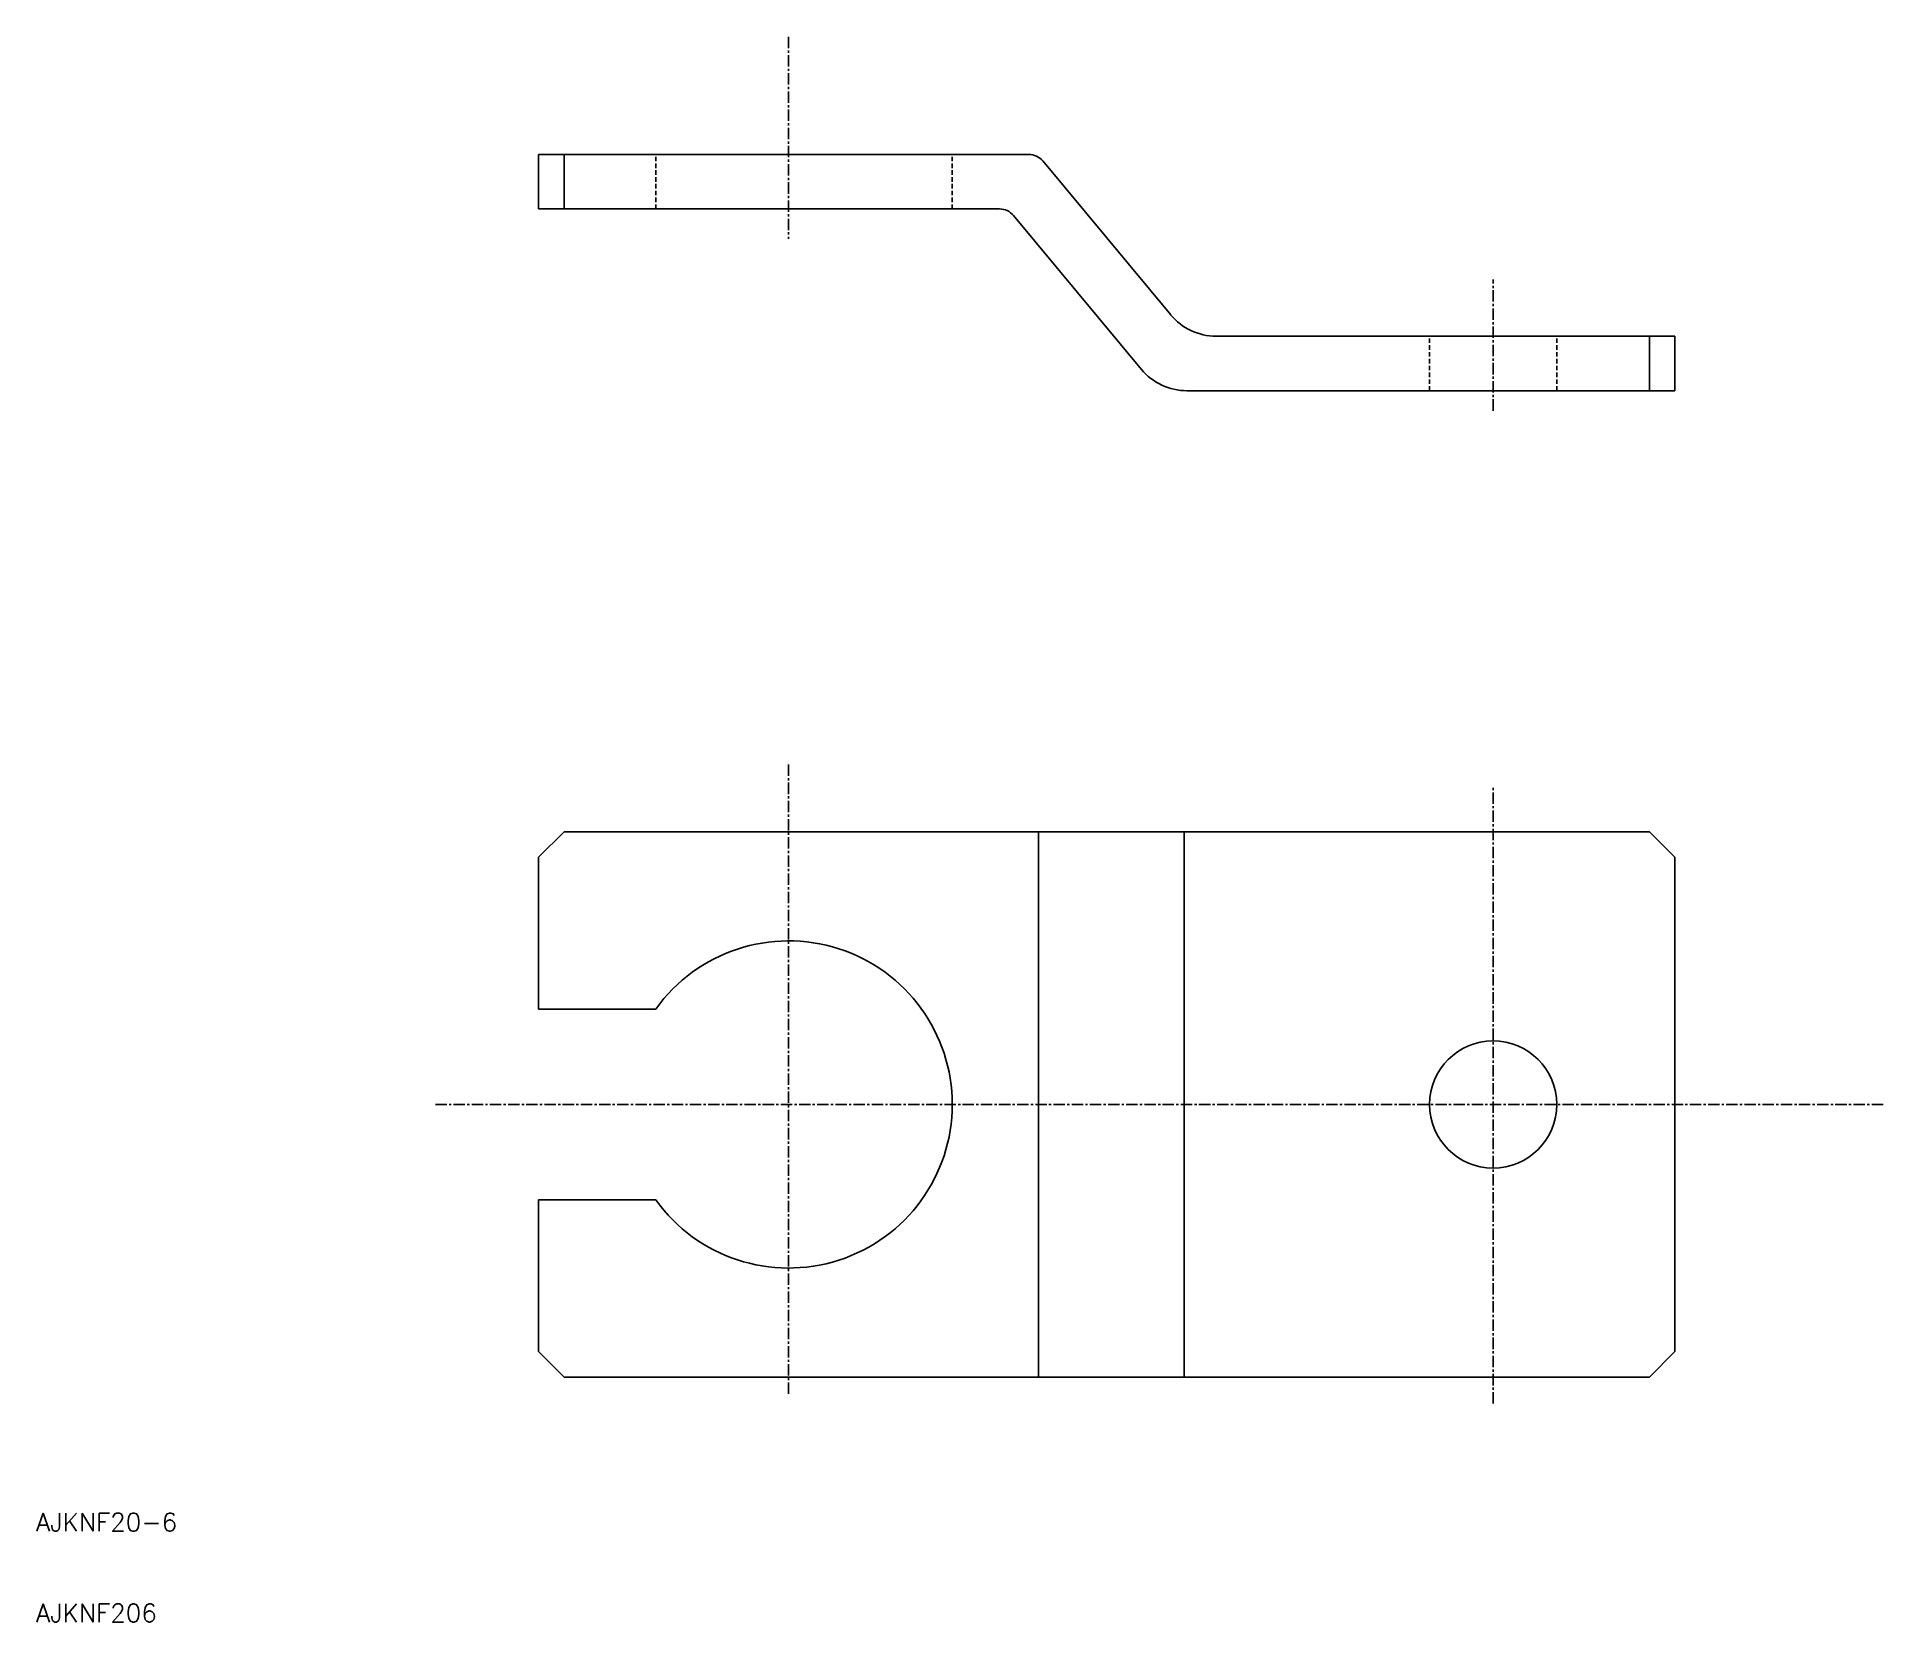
# Model space of a CAD drawing. Extents: x 10 to 213, y 10 to 184.
import ezdxf

# ---------------------------------------------------------------- set-up
doc = ezdxf.new("R2010")
doc.units = 0
doc.linetypes.add('CENTER', pattern=[2, 1.25, -0.25, 0.25, -0.25])
doc.linetypes.add('DASHED', pattern=[0.75, 0.5, -0.25])
doc.layers.get('0').update_dxf_attribs({"linetype": 'CONTINUOUS'})
doc.layers.add('CENTER', color=1, linetype='CENTER')
doc.styles.get("Standard").update_dxf_attribs({"font": 'txt', "bigfont": 'bigfont.shx'})

msp = doc.modelspace()

# ---------------------------------------------------------------- linework, layer by layer
at = {"color": 7, "linetype": 'CONTINUOUS'}
for p, q in [((65.28, 165.5), (65.28, 171.5)), ((119.19, 171.5), (65.28, 171.5)), ((68.08, 165.5), (68.08, 171.5)), ((134.81, 153.85), (120.73, 170.78)), ((115.98, 165.5), (65.28, 165.5)), ((131.59, 147.85), (117.52, 164.78)), ((139.8, 151.5), (190.28, 151.5)), ((187.48, 145.5), (187.48, 151.5)), ((190.28, 145.5), (190.28, 151.5)), ((136.59, 145.5), (190.28, 145.5)), ((65.28, 94.16), (68.08, 96.96)), ((187.48, 96.96), (68.08, 96.96)), ((120.28, 96.96), (120.28, 36.96)), ((136.28, 96.96), (136.28, 36.96)), ((187.48, 96.96), (190.28, 94.16)), ((65.28, 94.16), (65.28, 77.46)), ((190.28, 39.76), (190.28, 94.16)), ((78.16, 77.46), (65.28, 77.46)), ((78.16, 56.46), (65.28, 56.46)), ((65.28, 39.76), (65.28, 56.46)), ((68.08, 36.96), (65.28, 39.76)), ((190.28, 39.76), (187.48, 36.96)), ((68.08, 36.96), (187.48, 36.96))]:
    msp.add_line(p, q, dxfattribs=at)
at = {"color": 3, "linetype": 'DASHED'}
for p, q in [((78.16, 165.5), (78.16, 171.5)), ((110.78, 165.5), (110.78, 171.5)), ((163.28, 145.5), (163.28, 151.5)), ((177.28, 145.5), (177.28, 151.5))]:
    msp.add_line(p, q, dxfattribs=at)
at = {"color": 7, "linetype": 'CONTINUOUS'}
msp.add_circle((170.28, 66.96), 7, dxfattribs=at)
for centre, radius, start, end in [((119.19, 169.5), 2, 39.7308, 90), ((115.98, 163.5), 2, 39.7308, 90), ((139.8, 158), 6.5, 219.7308, 270), ((136.59, 152), 6.5, 219.7308, 270), ((92.78, 66.96), 18, 215.6853, 144.3147)]:
    msp.add_arc(centre, radius, start, end, dxfattribs=at)
at = {"layer": 'CENTER', "color": 1, "linetype": 'CENTER'}
for p, q in [((92.78, 184.43), (92.78, 162.22)), ((170.28, 143.3), (170.28, 157.74)), ((92.78, 104.37), (92.78, 34.99)), ((170.28, 34.05), (170.28, 101.86)), ((213.17, 66.96), (53.69, 66.96))]:
    msp.add_line(p, q, dxfattribs=at)

# ---------------------------------------------------------------- texts
at = {"color": 7, "linetype": 'CONTINUOUS'}
for s, p in [('AJKNF20-6', (10, 20)), ('AJKNF206', (10, 10))]:
    msp.add_text(s, height=2, dxfattribs=at).set_placement(p)

doc.saveas('drawing.dxf')
